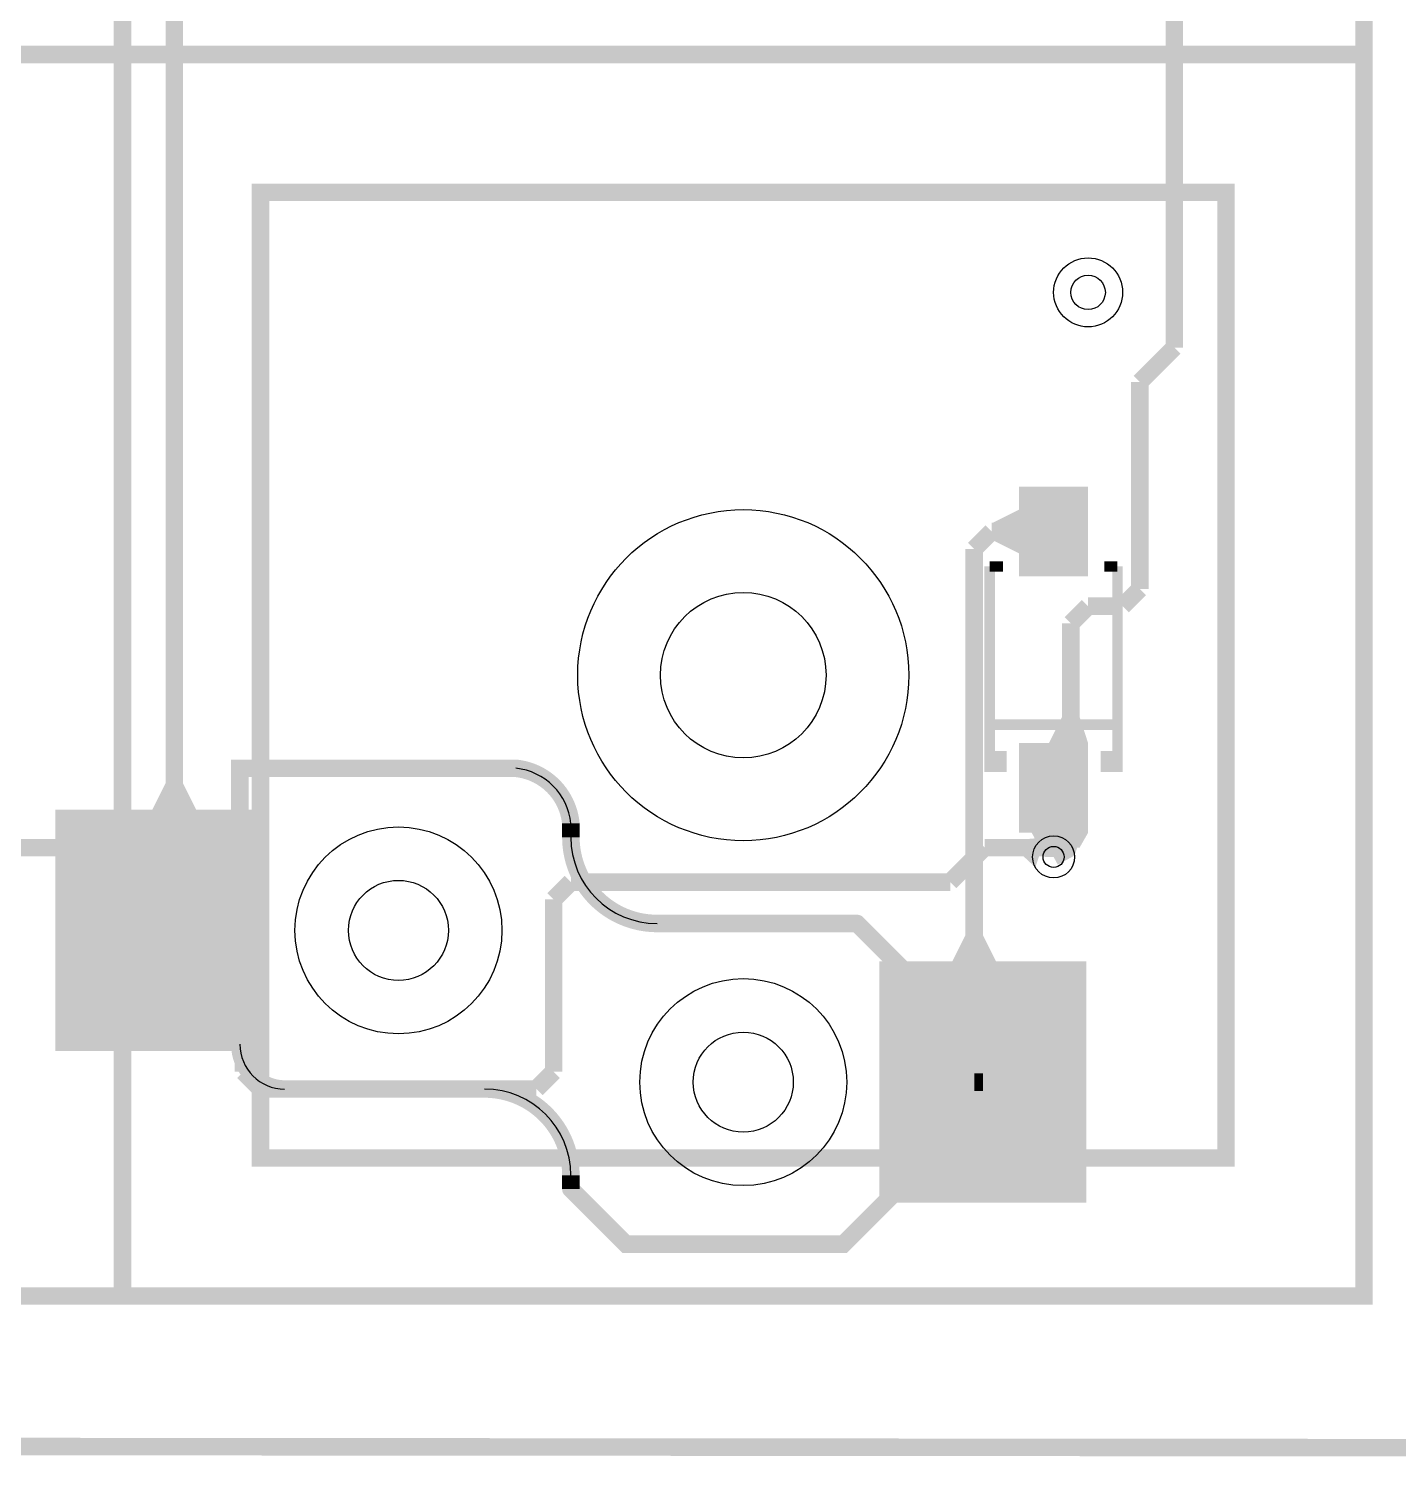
# Model space of a CAD drawing. Header units: millimetres. Extents: x -992 to -826, y 770 to 901.
# Drawn here: x -973.45 to -953.58, y 770.19 to 790.89 of the extents above; entities that cross this region are included whole.
import ezdxf

# ---------------------------------------------------------------- set-up
doc = ezdxf.new("R2010")
doc.units = ezdxf.units.MM
for name, color, linetype, true_color in [('BoardOutLine', 7, 'Continuous', 0xff00ff), ('BottomLayer', 7, 'Continuous', 0x0000ff), ('BottomPasteMaskLayer', 7, 'Continuous', 0x800000), ('BottomSilkLayer', 7, 'Continuous', 0x66cc33), ('BottomSolderMaskLayer', 7, 'Continuous', 0xaa00ff), ('Document', 7, 'Continuous', 0xffffff), ('Hole', 7, 'Continuous', 0x222222), ('Multi-Layer', 7, 'Continuous', 0xc0c0c0), ('TopLayer', 7, 'Continuous', 0xff0000), ('TopSilkLayer', 7, 'Continuous', 0xffcc00)]:
    doc.layers.add(name, color=color, linetype=linetype, true_color=true_color)

msp = doc.modelspace()

# ---------------------------------------------------------------- hatches: boundary and pattern name
at = {"layer": 'BottomLayer'}
for points in [[(-958.0819151638304, 782.9515621031244), (-958.0819151638304, 784.2515621031243), (-959.0819151638304, 784.2515621031243), (-959.0819151638304, 782.9515621031244)], [(-959.0819151638304, 783.9189738379478), (-959.0819151638304, 783.2839725679453), (-959.4629159258319, 783.4744729489461), (-959.4629159258319, 783.7284734569471)], [(-958.0819177038355, 780.5325704851412), (-958.6494284988571, 780.5325704851412), (-958.4589281178563, 780.9135712471426), (-958.2049276098553, 780.9135712471426)], [(-958.0819151638304, 779.2325628651258), (-958.0819151638304, 780.5325628651259), (-959.0819151638304, 780.5325628651259), (-959.0819151638304, 779.2325628651258)], [(-971.0144526289054, 779.5676174752351), (-971.649453898908, 779.5676174752351), (-971.4589535179072, 779.9486182372366), (-971.2049530099061, 779.9486182372366)], [(-973.056946913894, 776.06761493523), (-970.056946913894, 776.06761493523), (-970.056946913894, 779.56761493523), (-973.056946913894, 779.56761493523)], [(-958.8994157988317, 779.232567945136), (-958.2644145288292, 779.232567945136), (-958.4549149098299, 778.8826517653036), (-958.7089154178309, 778.8826517653036)], [(-958.8105156210313, 779.0842570485142), (-958.3533147066295, 779.0842570485142), (-958.4549149098299, 779.2976174752351), (-958.7089154178309, 779.2976174752351)], [(-958.6494284988571, 779.232567945136), (-958.0819177038355, 779.232567945136), (-958.2049276098553, 779.0175590551182), (-958.4589281178563, 779.0175590551182)], [(-958.277998475997, 778.9058547117096), (-958.6429260858523, 779.1812827025656), (-958.4589281178563, 779.3097231394464), (-958.2049276098553, 779.1180162560327)], [(-959.4163347726696, 777.3674701549405), (-960.0513360426722, 777.3674701549405), (-959.8608356616714, 777.748470916942), (-959.6068351536704, 777.748470916942)], [(-961.1069342138685, 773.8674625349252), (-958.1069342138685, 773.8674625349252), (-958.1069342138685, 777.3674625349253), (-961.1069342138685, 777.3674625349253)]]:
    msp.add_hatch(color=256, dxfattribs=at).paths.add_polyline_path(points)
at = {"layer": 'BottomPasteMaskLayer'}
for points in [[(-958.0819151638304, 782.9515621031244), (-958.0819151638304, 784.2515621031243), (-959.0819151638304, 784.2515621031243), (-959.0819151638304, 782.9515621031244)], [(-958.0819151638304, 779.2325628651258), (-958.0819151638304, 780.5325628651259), (-959.0819151638304, 780.5325628651259), (-959.0819151638304, 779.2325628651258)], [(-973.056946913894, 776.06761493523), (-970.056946913894, 776.06761493523), (-970.056946913894, 779.56761493523), (-973.056946913894, 779.56761493523)], [(-961.1069342138685, 773.8674625349252), (-958.1069342138685, 773.8674625349252), (-958.1069342138685, 777.3674625349253), (-961.1069342138685, 777.3674625349253)]]:
    msp.add_hatch(color=256, dxfattribs=at).paths.add_polyline_path(points)
at = {"layer": 'BottomSilkLayer'}
for points in [[(-959.5844323088647, 780.41761493523), (-959.264442468885, 780.41761493523), (-959.264442468885, 780.1128143256288), (-959.5844323088647, 780.1128143256288)], [(-957.5796062992127, 780.41761493523), (-957.8995961391923, 780.41761493523), (-957.8995961391923, 780.1128143256288), (-957.5796062992127, 780.1128143256288)]]:
    msp.add_hatch(color=256, dxfattribs=at).paths.add_polyline_path(points)
at = {"layer": 'BottomSolderMaskLayer'}
for points in [[(-958.0819151638304, 782.9515621031244), (-958.0819151638304, 784.2515621031243), (-959.0819151638304, 784.2515621031243), (-959.0819151638304, 782.9515621031244)], [(-958.0819151638304, 779.2325628651258), (-958.0819151638304, 780.5325628651259), (-959.0819151638304, 780.5325628651259), (-959.0819151638304, 779.2325628651258)], [(-973.056946913894, 776.06761493523), (-970.056946913894, 776.06761493523), (-970.056946913894, 779.56761493523), (-973.056946913894, 779.56761493523)], [(-961.1069342138685, 773.8674625349252), (-958.1069342138685, 773.8674625349252), (-958.1069342138685, 777.3674625349253), (-961.1069342138685, 777.3674625349253)]]:
    msp.add_hatch(color=256, dxfattribs=at).paths.add_polyline_path(points)
at = {"layer": 'Document'}
for points in [[(-958.4859817119635, 783.7526162052326), (-958.6780060960123, 783.7526162052326), (-958.6780060960123, 782.9846202692406), (-958.4859817119635, 782.9846202692406)], [(-958.9660172720346, 783.4646558293118), (-958.9660172720346, 783.2726314452631), (-958.1980213360428, 783.2726314452631), (-958.1980213360428, 783.4646558293118)], [(-970.2549301498605, 776.1675412750827), (-970.2549301498605, 780.0405410210822), (-966.3819304038609, 780.0405410210822), (-966.3653535442952, 780.0416275258607), (-966.3490603193927, 780.0448684497983), (-966.3333295107487, 780.0502083397879), (-966.3184302768607, 780.0575558288311), (-966.3046175477511, 780.0667851993535), (-966.2921276630448, 780.0777385342665), (-966.2811743281318, 780.0902284189729), (-966.2719449576094, 780.1040411480824), (-966.2645974685661, 780.1189403819706), (-966.2592575785766, 780.1346711906145), (-966.256016654639, 780.150964415517), (-966.2549301498605, 780.1675412750826), (-966.256016654639, 780.1841181346483), (-966.2592575785766, 780.2004113595508), (-966.2645974685661, 780.2161421681949), (-966.2719449576094, 780.231041402083), (-966.2811743281318, 780.2448541311925), (-966.2921276630448, 780.2573440158989), (-966.3046175477511, 780.2682973508118), (-966.3184302768607, 780.2775267213342), (-966.3333295107487, 780.2848742103774), (-966.3490603193927, 780.290214100367), (-966.3653535442952, 780.2934550243046), (-966.3819304038609, 780.2945415290832), (-970.3819304038609, 780.2945415290832), (-970.3985072634266, 780.2934550243046), (-970.4148004883291, 780.290214100367), (-970.4305312969731, 780.2848742103774), (-970.4454305308611, 780.2775267213342), (-970.4592432599708, 780.2682973508118), (-970.471733144677, 780.2573440158989), (-970.48268647959, 780.2448541311925), (-970.4919158501125, 780.231041402083), (-970.4992633391557, 780.2161421681949), (-970.5046032291452, 780.2004113595508), (-970.5078441530829, 780.1841181346483), (-970.5089306578615, 780.1675412750826), (-970.5089306578615, 776.1675412750827), (-970.5078441530829, 776.150964415517), (-970.5046032291452, 776.1346711906145), (-970.4992633391557, 776.1189403819706), (-970.4919158501125, 776.1040411480824), (-970.48268647959, 776.0902284189729), (-970.471733144677, 776.0777385342665), (-970.4592432599708, 776.0667851993535), (-970.4454305308611, 776.0575558288311), (-970.4305312969731, 776.0502083397879), (-970.4148004883291, 776.0448684497983), (-970.3985072634266, 776.0416275258607), (-970.3819304038609, 776.0405410210822), (-970.3653535442952, 776.0416275258607), (-970.3490603193927, 776.0448684497983), (-970.3333295107487, 776.0502083397879), (-970.3184302768607, 776.0575558288311), (-970.3046175477511, 776.0667851993535), (-970.2921276630448, 776.0777385342665), (-970.2811743281318, 776.0902284189729), (-970.2719449576094, 776.1040411480824), (-970.2645974685661, 776.1189403819706), (-970.2592575785766, 776.1346711906145), (-970.256016654639, 776.150964415517), (-970.2549301498605, 776.1675412750827)], [(-966.3945542291085, 780.0409728219458), (-966.3544166950276, 780.0359171952282), (-966.3146023277326, 780.0287480139284), (-966.2752223428372, 780.0194853041063), (-966.2363867425713, 780.0081549397873), (-966.1982040085061, 779.9947885706878), (-966.160780798526, 779.9794235338052), (-966.1242216488968, 779.9621027491235), (-966.0886286822571, 779.9428745997222), (-966.0541013223552, 779.9217927966254), (-966.0207360163226, 779.8989162287673), (-965.9886259652633, 779.8743087984956), (-965.9578608639099, 779.8480392430687), (-965.9285266500749, 779.8201809426488), (-965.9007052645953, 779.7908117153247), (-965.8744744224439, 779.760013599739), (-965.8499073956427, 779.7278726259242), (-965.8270728085893, 779.6944785749914), (-965.8060344463636, 779.6599247283391), (-965.7868510765545, 779.6243076070857), (-965.7695762851007, 779.5877267024518), (-965.7542583266063, 779.5502841978458), (-965.7409399895487, 779.5120846834296), (-965.729658476755, 779.4732348639616), (-965.7204453014821, 779.433843260732), (-965.7133261993874, 779.394019908425), (-965.7083210566423, 779.3538760477522), (-965.7059031035861, 779.3380141560051), (-965.7015044693075, 779.3225837275191), (-965.6951953631645, 779.3078310570336), (-965.6870764887545, 779.2939916211674), (-965.67727743652, 779.2812863198297), (-965.6659546152744, 779.2699179502976), (-965.6532887556639, 779.2600679702414), (-965.6394820254113, 779.2518936013661), (-965.6247548023908, 779.2455253198959), (-965.6093421570386, 779.2410647739625), (-965.5934901002461, 779.2385831611348), (-965.5774516566262, 779.2381200919905), (-965.561482825829, 779.2396829578663), (-965.5458384963702, 779.2432468128807), (-965.5307683771966, 779.2487547721101), (-965.5165130119248, 779.2561189195657), (-965.5032999393737, 779.2652217114746), (-965.4913400616748, 779.2759178524707), (-965.4808242779313, 779.2880366147441), (-965.4719204371579, 779.3013845631355), (-965.464770659137, 779.3157486426754), (-965.4594890659563, 779.3308995792885), (-965.4561599604347, 779.3465955393804), (-965.4548364805116, 779.3625859898953), (-965.4555397510796, 779.3786156972316), (-965.46115205627, 779.4249738921822), (-965.4688814283277, 779.4710264384333), (-965.4787116491306, 779.5166767064238), (-965.4906220924589, 779.5618289106707), (-965.5045877672753, 779.6063883107513), (-965.5205793701613, 779.6502614100921), (-965.5385633468032, 779.6933561521469), (-965.558501962398, 779.7355821135545), (-965.5803533808293, 779.7768506938689), (-965.6040717524502, 779.8170753014653), (-965.6296073102874, 779.8561715352298), (-965.6569064744639, 779.8940573616546), (-965.6859119646235, 779.9306532869638), (-965.7165629201185, 779.9658825239109), (-965.7487950277103, 779.9996711528978), (-965.7825406565149, 780.0319482770759), (-965.8177289999087, 780.0626461711051), (-965.8542862240981, 780.0917004232585), (-965.8921356230413, 780.1190500705738), (-965.9311977793961, 780.1446377267685), (-965.9713907311575, 780.1684097026507), (-966.0126301436334, 780.1903161187719), (-966.0548294864, 780.2103110100867), (-966.097900214864, 780.2283524223985), (-966.1417519560506, 780.2444025003899), (-966.1862926982284, 780.2584275670523), (-966.2314289839724, 780.2703981943484), (-966.277066106261, 780.2802892649602), (-966.3231083071944, 780.2880800249899), (-966.369458978918, 780.2937541275085), (-966.3860636163793, 780.2943106319202), (-966.402598837265, 780.2926950352381), (-966.418781719356, 780.2889349807698), (-966.434335369048, 780.2830948040909), (-966.4489936590771, 780.2752744322454), (-966.4625057820323, 780.2656076739665), (-966.4746405417391, 780.2542599301714), (-966.4851903090905, 780.2414253639066), (-966.4939745746391, 780.2273235781631), (-966.5008430371627, 780.2121958584097), (-966.5056781753611, 780.1963010441301), (-966.5083972586776, 780.1799111000089), (-966.5089537628421, 780.1633064625394), (-966.5073381659136, 780.1467712416778), (-966.5035781112041, 780.1305883596427), (-966.4977379342935, 780.1150347100379), (-966.4899175622295, 780.1003764201253), (-966.4802508037493, 780.0868642973142), (-966.4689030597734, 780.0747295377764), (-966.4560684933513, 780.0641797706162), (-966.441966707477, 780.0553955052778), (-966.4268389876212, 780.0485270429797), (-966.4109441732696, 780.043691905018), (-966.3945542291078, 780.0409728219457)], [(-958.4550190500382, 779.6856108712219), (-958.647043434087, 779.6856108712219), (-958.647043434087, 780.4536068072138), (-958.4550190500382, 780.4536068072138)], [(-965.7090322580647, 779.3673888747779), (-965.7090322580647, 779.1672872745746), (-965.7079457532861, 779.150710415009), (-965.7047048293484, 779.1344171901065), (-965.6993649393589, 779.1186863814626), (-965.6920174503157, 779.1037871475744), (-965.6827880797932, 779.0899744184649), (-965.6718347448802, 779.0774845337585), (-965.659344860174, 779.0665311988455), (-965.6455321310643, 779.0573018283231), (-965.6306328971763, 779.0499543392799), (-965.6149020885323, 779.0446144492903), (-965.5986088636298, 779.0413735253527), (-965.5820320040641, 779.0402870205742), (-965.5654551444984, 779.0413735253527), (-965.5491619195959, 779.0446144492903), (-965.5334311109519, 779.0499543392799), (-965.5185318770639, 779.0573018283231), (-965.5047191479543, 779.0665311988455), (-965.492229263248, 779.0774845337585), (-965.481275928335, 779.0899744184649), (-965.4720465578126, 779.1037871475744), (-965.4646990687693, 779.1186863814626), (-965.4593591787798, 779.1344171901065), (-965.4561182548422, 779.150710415009), (-965.4550317500637, 779.1672872745746), (-965.4550317500637, 779.3673888747779), (-965.4561182548422, 779.3839657343435), (-965.4593591787798, 779.4002589592461), (-965.4646990687693, 779.4159897678901), (-965.4720465578126, 779.4308890017782), (-965.481275928335, 779.4447017308877), (-965.492229263248, 779.4571916155941), (-965.5047191479543, 779.468144950507), (-965.5185318770639, 779.4773743210294), (-965.5334311109519, 779.4847218100726), (-965.5491619195959, 779.4900617000623), (-965.5654551444984, 779.4933026239999), (-965.5820320040641, 779.4943891287784), (-965.5986088636298, 779.4933026239999), (-965.6149020885323, 779.4900617000623), (-965.6306328971763, 779.4847218100726), (-965.6455321310643, 779.4773743210294), (-965.659344860174, 779.468144950507), (-965.6718347448802, 779.4571916155941), (-965.6827880797932, 779.4447017308877), (-965.6920174503157, 779.4308890017782), (-965.6993649393589, 779.4159897678901), (-965.7047048293484, 779.4002589592461), (-965.7079457532861, 779.3839657343435), (-965.7090322580647, 779.3673888747779)], [(-965.4545237490476, 779.1676174752357), (-965.4534516520677, 779.1186349505963), (-965.4502440491993, 779.0697458066497), (-965.4449070459455, 779.0210431013013), (-965.43745080101, 778.9726195375803), (-965.4278895069616, 778.9245672871843), (-965.416241363219, 778.8769778150362), (-965.402528541409, 778.8299417051844), (-965.3867771431641, 778.7835484883815), (-965.3690171504396, 778.7378864716673), (-965.3492823684444, 778.6930425702805), (-965.3276103612943, 778.6491021422207), (-965.3040423805113, 778.6061488257736), (-965.2786232865028, 778.5642643803103), (-965.2514014631728, 778.5235285306619), (-965.2224287258252, 778.4840188153684), (-965.1917602225365, 778.4458104390875), (-965.1594543291841, 778.4089761294471), (-965.1255725383309, 778.3735859986114), (-965.0901793421775, 778.3397074098268), (-965.053342109805, 778.3074048491987), (-965.015130958941, 778.2767398029468), (-964.9756186224945, 778.247770640368), (-964.9348803101124, 778.2205525027343), (-964.8929935650223, 778.1951371983344), (-964.8500381164328, 778.1715731038585), (-964.8060957277733, 778.149905072317), (-964.7612500410613, 778.1301743476644), (-964.7155864176947, 778.1124184862936), (-964.6691917759704, 778.0966712855497), (-964.6221544256406, 778.0829627193982), (-964.5745638998188, 778.0713188813712), (-964.5265107845594, 778.0617619348999), (-964.4780865464311, 778.0543100711275), (-964.4293833584155, 778.0489774742834), (-964.3804939244604, 778.0457742946843), (-964.3315113030227, 778.0447066294134), (-964.3149344434571, 778.0436201246348), (-964.2986412185545, 778.0403792006973), (-964.2829104099105, 778.0350393107077), (-964.2680111760225, 778.0276918216645), (-964.2541984469129, 778.0184624511421), (-964.2417085622066, 778.007509116229), (-964.2307552272936, 777.9950192315227), (-964.2215258567712, 777.9812065024132), (-964.2141783677279, 777.966307268525), (-964.2088384777384, 777.9505764598811), (-964.2055975538008, 777.9342832349786), (-964.2045110490222, 777.9177063754129), (-964.2055975538008, 777.9011295158473), (-964.2088384777384, 777.8848362909447), (-964.2141783677279, 777.8691054823007), (-964.2215258567712, 777.8542062484127), (-964.2307552272936, 777.8403935193031), (-964.2417085622066, 777.8279036345967), (-964.2541984469129, 777.8169502996838), (-964.2680111760225, 777.8077209291614), (-964.2829104099105, 777.800373440118), (-964.2986412185545, 777.7950335501286), (-964.3149344434571, 777.791792626191), (-964.3315113030227, 777.7907061214124), (-964.3855703313034, 777.7917666817955), (-964.4395460475619, 777.7949487222355), (-964.4933552290646, 777.8002473364872), (-964.5469149098504, 777.8076543548553), (-964.6001425086521, 777.8171583567907), (-964.6529559562248, 777.8287446884993), (-964.7052738218849, 777.8423954855366), (-964.7570154390642, 777.8580897003515), (-964.8081010296861, 777.8758031347388), (-964.858451827172, 777.8955084771492), (-964.9079901978879, 777.9171753448), (-964.9566397608439, 777.9407703305206), (-965.0043255054634, 777.9662570542621), (-965.0509739072373, 777.9935962191893), (-965.0965130410896, 778.0227456722711), (-965.140872692274, 778.0536604692746), (-965.1839844646362, 778.0862929440624), (-965.2257818860699, 778.1205927820865), (-965.2662005110074, 778.1565070979666), (-965.3051780197857, 778.1939805170316), (-965.3426543147339, 778.232955260699), (-965.3785716128352, 778.2733712355613), (-965.4128745348206, 778.3151661260414), (-965.4455101905545, 778.3582754904742), (-965.4764282605846, 778.402632860466), (-965.505581073727, 778.4481698433797), (-965.5329236805676, 778.4948162277855), (-965.5584139227686, 778.5425000917177), (-965.5820124980703, 778.5911479135674), (-965.6036830208885, 778.640684685442), (-965.6233920784173, 778.6910340288172), (-965.6411092821456, 778.7421183123007), (-965.6568073147124, 778.7938587713295), (-965.6704619720263, 778.8461756296127), (-965.6820522005838, 778.8989882221354), (-965.6915601299323, 778.9522151195321), (-965.6989711002221, 779.0057742536396), (-965.704273684811, 779.0595830440335), (-965.7074597078819, 779.1135585253558), (-965.7085242570486, 779.1676174752351), (-965.70743775227, 779.1841943348007), (-965.7041968283324, 779.2004875597033), (-965.6988569383429, 779.2162183683472), (-965.6915094492996, 779.2311176022354), (-965.6822800787772, 779.2449303313449), (-965.6713267438643, 779.2574202160513), (-965.658836859158, 779.2683735509643), (-965.6450241300483, 779.2776029214866), (-965.6301248961603, 779.2849504105299), (-965.6143940875163, 779.2902903005195), (-965.5981008626138, 779.2935312244571), (-965.5815240030481, 779.2946177292356), (-965.5649471434824, 779.2935312244571), (-965.5486539185799, 779.2902903005195), (-965.532923109936, 779.2849504105299), (-965.5180238760479, 779.2776029214866), (-965.5042111469382, 779.2683735509643), (-965.491721262232, 779.2574202160513), (-965.480767927319, 779.2449303313449), (-965.4715385567966, 779.2311176022354), (-965.4641910677533, 779.2162183683472), (-965.4588511777638, 779.2004875597033), (-965.4556102538262, 779.1841943348007), (-965.4545237490476, 779.1676174752351)], [(-965.67174498349, 773.9777520955043), (-964.8717449834901, 773.1777520955043), (-964.8592527378102, 773.1667997034035), (-964.8454377069854, 773.1575717015521), (-964.8305363028536, 773.1502260055496), (-964.8148035279827, 773.1448883197478), (-964.7985086119, 773.1416499861149), (-964.7819304038609, 773.140566421133), (-961.6319177038355, 773.140566421133), (-961.6153394957964, 773.1416499861149), (-961.5990445797138, 773.1448883197478), (-961.5833118048428, 773.1502260055496), (-961.5684104007111, 773.1575717015521), (-961.5545953698863, 773.1667997034035), (-961.5421031242064, 773.1777520955043), (-960.6921158242318, 774.0277393954789), (-960.6811634321309, 774.0402316411589), (-960.6719354302795, 774.0540466719837), (-960.664589734277, 774.0689480761155), (-960.6592520484752, 774.0846808509864), (-960.6560137148424, 774.100975767069), (-960.6549301498604, 774.1175539751081), (-960.6549301498604, 777.2675666751335), (-960.6560137148424, 777.2841448831725), (-960.6592520484752, 777.3004397992553), (-960.664589734277, 777.3161725741262), (-960.6719354302795, 777.3310739782579), (-960.6811634321309, 777.3448890090826), (-960.6921158242317, 777.3573812547627), (-961.3421031242063, 778.0073685547372), (-961.3545953698863, 778.0183209468381), (-961.368410400711, 778.0275489486895), (-961.3833118048428, 778.034894644692), (-961.3990445797137, 778.0402323304938), (-961.4153394957964, 778.0434706641267), (-961.4319177038356, 778.0445542291086), (-964.2819304038609, 778.0445542291086), (-964.2985072634266, 778.0434677243301), (-964.3148004883291, 778.0402268003925), (-964.330531296973, 778.034886910403), (-964.3454305308612, 778.0275394213596), (-964.3592432599708, 778.0183100508373), (-964.3717331446771, 778.0073567159243), (-964.38268647959, 777.9948668312179), (-964.3919158501125, 777.9810541021084), (-964.3992633391557, 777.9661548682202), (-964.4046032291453, 777.9504240595763), (-964.4078441530829, 777.9341308346737), (-964.4089306578614, 777.9175539751081), (-964.4078441530829, 777.9009771155424), (-964.4046032291453, 777.88468389064), (-964.3992633391557, 777.868953081996), (-964.3919158501125, 777.8540538481078), (-964.38268647959, 777.8402411189983), (-964.3717331446771, 777.827751234292), (-964.3592432599708, 777.816797899379), (-964.3454305308612, 777.8075685288566), (-964.330531296973, 777.8002210398133), (-964.3148004883291, 777.7948811498237), (-964.2985072634266, 777.7916402258861), (-964.2819304038609, 777.7905537211076), (-961.4845212090426, 777.7905537211076), (-960.9089306578614, 777.2149631699265), (-960.9089306578614, 774.1701574803151), (-961.6845212090425, 773.394566929134), (-964.7293268986539, 773.394566929134), (-965.4921158242317, 774.1573812547626), (-965.5046073555341, 774.168336033386), (-965.5184219055832, 774.1775666203608), (-965.5333231036024, 774.184915077788), (-965.5490559859668, 774.1902556715256), (-965.5653513587023, 774.1934970225361), (-965.5819304034687, 774.1945836704059), (-965.5985094482191, 774.1934970222892), (-965.6148048209063, 774.190255671036), (-965.6305377031912, 774.184915077064), (-965.6454389011009, 774.1775666194151), (-965.6592534510127, 774.1683360322344), (-965.6717449821517, 774.157381253425), (-965.6826997609612, 774.1448897222859), (-965.691930348142, 774.1310751723743), (-965.6992788057911, 774.1161739744647), (-965.7046193997631, 774.1004410921798), (-965.7078607510165, 774.0841457194927), (-965.7089473991333, 774.0675666747424), (-965.7078607512636, 774.0509876299758), (-965.7046194002533, 774.0346922572403), (-965.6992788065157, 774.0189593748759), (-965.6919303490888, 774.0040581768567), (-965.682699762114, 773.9902436268073), (-965.6717449834907, 773.977752095505)], [(-969.7316383032767, 775.644757429515), (-969.7644780458156, 775.6457862988823), (-969.7971883773806, 775.64887522606), (-969.8296401972556, 775.65401201971), (-969.8617054250151, 775.6611764060011), (-969.8932575060306, 775.6703401086256), (-969.9241719109543, 775.6814669603999), (-969.9543266272107, 775.6945130460084), (-969.9836026405529, 775.7094268753283), (-970.0118844047882, 775.7261495866496), (-970.0390602978132, 775.7446151789904), (-970.0650230621625, 775.7647507725883), (-970.0896702283318, 775.7864768965413), (-970.1129045192024, 775.8097078024629), (-970.1346342339741, 775.8343518029121), (-970.1547736100878, 775.860311633265), (-970.1732431617129, 775.8874848355968), (-970.1899699934605, 775.915764163062), (-970.2048880880861, 775.9450380031747), (-970.2179385670458, 775.9751908183189), (-970.229069922877, 776.0061036017516), (-970.2382382224876, 776.0376543472967), (-970.2454072805504, 776.0697185308773), (-970.2505488023195, 776.1021696019859), (-970.2536424953026, 776.1348794831524), (-970.2546761493525, 776.1677190754383), (-970.255762654131, 776.184295935004), (-970.2590035780686, 776.2005891599065), (-970.2643434680581, 776.2163199685505), (-970.2716909571014, 776.2312192024385), (-970.2809203276238, 776.245031931548), (-970.2918736625368, 776.2575218162544), (-970.304363547243, 776.2684751511674), (-970.3181762763527, 776.2777045216898), (-970.3330755102407, 776.2850520107331), (-970.3488063188847, 776.2903919007226), (-970.3650995437872, 776.2936328246602), (-970.3816764033529, 776.2947193294387), (-970.3982532629186, 776.2936328246602), (-970.4145464878211, 776.2903919007226), (-970.4302772964651, 776.2850520107331), (-970.4451765303531, 776.2777045216898), (-970.4589892594628, 776.2684751511674), (-970.471479144169, 776.2575218162544), (-970.482432479082, 776.245031931548), (-970.4916618496044, 776.2312192024385), (-970.4990093386477, 776.2163199685505), (-970.5043492286372, 776.2005891599065), (-970.5075901525748, 776.184295935004), (-970.5086766573535, 776.167719075439), (-970.507610360894, 776.127052186881), (-970.5044170526671, 776.0864968469648), (-970.4991054864017, 776.0461642289374), (-970.4916902225494, 776.0061648955037), (-970.4821915883706, 775.9666084957449), (-970.470635622212, 775.9276034645403), (-970.4570540021281, 775.8892567253173), (-970.4414839590436, 775.8516733969457), (-970.4239681746926, 775.814956505578), (-970.4045546646167, 775.7792067022265), (-970.3832966465415, 775.7445219868514), (-970.3602523944915, 775.7109974397165), (-970.3354850790462, 775.6787249607481), (-970.3090625941713, 775.6477930176119), (-970.2810573711039, 775.6182864031996), (-970.2515461797975, 775.5902860031879), (-970.2206099184754, 775.5638685743094), (-970.1883333918666, 775.5391065339409), (-970.1548050787327, 775.5160677615878), (-970.1201168893235, 775.4948154128083), (-970.0843639134259, 775.4754077460858), (-970.0476441596973, 775.4578979631277), (-970.0100582869961, 775.4423340630241), (-969.9717093284498, 775.4287587106696), (-969.9327024090118, 775.4172091198071), (-969.8931444572856, 775.407716951015), (-969.8531439124052, 775.4003082249164), (-969.8128104267723, 775.3950032508501), (-969.7722545654707, 775.3918165711966), (-969.7315875031751, 775.3907569215139), (-969.7150108607837, 775.391846741432), (-969.6987182839126, 775.395090923815), (-969.6829885430734, 775.4004339598022), (-969.6680907784964, 775.4077844285653), (-969.6542798950674, 775.4170165615442), (-969.6417922008341, 775.4279723943816), (-969.6308413637098, 775.440464469738), (-969.6216147555565, 775.4542790447374), (-969.6142702462, 775.4691797481685), (-969.6089335022332, 775.4849116248608), (-969.6056958368264, 775.5012054980389), (-969.6046126473328, 775.5177825750113), (-969.6057024674255, 775.5343592173914), (-969.6089466499802, 775.5506517942281), (-969.6142896861331, 775.566381535011), (-969.6216401550532, 775.5812792995107), (-969.6308722881776, 775.5950901828425), (-969.6418281211467, 775.6075778769604), (-969.6543201966184, 775.618528713953), (-969.668134771715, 775.6277553219606), (-969.6830354752235, 775.6350998311602), (-969.6987673519722, 775.6404365749612), (-969.7150612251843, 775.6436742401963), (-969.7316383021681, 775.6447574295153)], [(-966.8319177038355, 775.6445542291086), (-969.7319431038864, 775.6445542291086), (-969.7485199634519, 775.6434677243301), (-969.7648131883545, 775.6402268003925), (-969.7805439969985, 775.6348869104029), (-969.7954432308866, 775.6275394213596), (-969.8092559599961, 775.6183100508373), (-969.8217458447025, 775.6073567159242), (-969.8326991796155, 775.5948668312179), (-969.8419285501378, 775.5810541021084), (-969.8492760391812, 775.5661548682203), (-969.8546159291707, 775.5504240595762), (-969.8578568531083, 775.5341308346738), (-969.8589433578868, 775.5175539751081), (-969.8578568531083, 775.5009771155425), (-969.8546159291707, 775.4846838906399), (-969.8492760391812, 775.468953081996), (-969.8419285501378, 775.4540538481078), (-969.8326991796155, 775.4402411189983), (-969.8217458447025, 775.4277512342919), (-969.8092559599961, 775.4167978993789), (-969.7954432308866, 775.4075685288566), (-969.7805439969985, 775.4002210398132), (-969.7648131883545, 775.3948811498237), (-969.7485199634519, 775.3916402258861), (-969.7319431038864, 775.3905537211076), (-966.8319177038355, 775.3905537211076), (-966.8153408442698, 775.3916402258861), (-966.7990476193673, 775.3948811498237), (-966.7833168107234, 775.4002210398132), (-966.7684175768353, 775.4075685288566), (-966.7546048477257, 775.4167978993789), (-966.7421149630194, 775.4277512342919), (-966.7311616281064, 775.4402411189983), (-966.7219322575841, 775.4540538481078), (-966.7145847685407, 775.468953081996), (-966.7092448785511, 775.4846838906399), (-966.7060039546135, 775.5009771155425), (-966.704917449835, 775.5175539751081), (-966.7060039546135, 775.5341308346738), (-966.7092448785511, 775.5504240595762), (-966.7145847685407, 775.5661548682203), (-966.7219322575841, 775.5810541021084), (-966.7311616281064, 775.5948668312179), (-966.7421149630194, 775.6073567159242), (-966.7546048477257, 775.6183100508373), (-966.7684175768353, 775.6275394213596), (-966.7833168107234, 775.6348869104029), (-966.7990476193673, 775.6402268003925), (-966.8153408442698, 775.6434677243301), (-966.8319177038355, 775.6445542291086)], [(-965.7086512573026, 774.2677444754895), (-965.709719045711, 774.3167299164052), (-965.7129225941814, 774.3656221537337), (-965.7182558042257, 774.4143281129627), (-965.7257085231912, 774.4627550741911), (-965.7352665635866, 774.510810848637), (-965.7469117300909, 774.5584039541343), (-965.7606218541913, 774.6054437892844), (-965.7763708363844, 774.6518408059308), (-965.7941286958609, 774.6975066796288), (-965.8138616275794, 774.7423544777864), (-965.8355320666194, 774.7862988251544), (-965.8590987596932, 774.8292560663526), (-965.8845168436775, 774.8711444251217), (-965.9117379310181, 774.9118841599978), (-965.9407102018444, 774.9513977161142), (-965.9713785026157, 774.9896098728394), (-966.0036844511168, 775.0264478869722), (-966.0375665475968, 775.0618416312204), (-966.0729602918451, 775.0957237277004), (-966.1097983059778, 775.1280296762013), (-966.148010462703, 775.1586979769728), (-966.1875240188194, 775.1876702477989), (-966.2282637536957, 775.2148913351396), (-966.2701521124648, 775.2403094191238), (-966.313109353663, 775.2638761121975), (-966.357053701031, 775.2855465512376), (-966.4019014991886, 775.3052794829559), (-966.4475673728867, 775.3230373424325), (-966.493964389533, 775.3387863246255), (-966.5410042246831, 775.3524964487259), (-966.5885973301804, 775.3641416152302), (-966.6366531046262, 775.3736996556255), (-966.6850800658547, 775.381152374591), (-966.7337860250836, 775.3864855846354), (-966.7826782624122, 775.3896891331057), (-966.8316637033275, 775.3907569215139), (-966.8482405628931, 775.3918434262926), (-966.8645337877957, 775.3950843502301), (-966.8802645964397, 775.4004242402196), (-966.8951638303278, 775.407771729263), (-966.9089765594373, 775.4170010997854), (-966.9214664441437, 775.4279544346983), (-966.9324197790567, 775.4404443194047), (-966.941649149579, 775.4542570485143), (-966.9489966386224, 775.4691562824023), (-966.9543365286119, 775.4848870910463), (-966.9575774525495, 775.5011803159489), (-966.958663957328, 775.5177571755145), (-966.9575774525495, 775.5343340350802), (-966.9543365286119, 775.5506272599827), (-966.9489966386224, 775.5663580686266), (-966.941649149579, 775.5812573025147), (-966.9324197790567, 775.5950700316243), (-966.9214664441437, 775.6075599163306), (-966.9089765594373, 775.6185132512436), (-966.8951638303278, 775.627742621766), (-966.8802645964397, 775.6350901108093), (-966.8645337877957, 775.6404300007989), (-966.8482405628931, 775.6436709247364), (-966.8316637033275, 775.644757429515), (-966.7776021370464, 775.6436967693869), (-966.72362389453, 775.6405144300726), (-966.6698122102249, 775.6352153187391), (-966.6162500617451, 775.6278076066159), (-966.5630200419203, 775.6183027163945), (-966.5102042314377, 775.606715304615), (-966.4578840722739, 775.5930632390658), (-966.4061402421114, 775.5773675712312), (-966.3550525299328, 775.5596525038297), (-966.3046997129874, 775.5399453534945), (-966.2551594353157, 775.5182765086502), (-966.206508088023, 775.494679382654), (-966.1588206914838, 775.4691903622729), (-966.1121707796607, 775.4418487515748), (-966.0666302867148, 775.4126967113217), (-966.0222694360835, 775.3817791939578), (-965.9791566321959, 775.3491438742932), (-965.9373583549927, 775.3148410759886), (-965.896939057415, 775.278923693957), (-965.8579610660172, 775.2414471127995), (-965.8204844848595, 775.2024691214016), (-965.784567102828, 775.162049823824), (-965.7502643045234, 775.1202515466207), (-965.7176289848587, 775.077138742733), (-965.6867114674949, 775.0327778921018), (-965.6575594272418, 774.9872373991559), (-965.6302178165437, 774.9405874873328), (-965.6047287961626, 774.8929000907935), (-965.5811316701664, 774.8442487435009), (-965.559462825322, 774.7947084658292), (-965.5397556749868, 774.7443556488838), (-965.5220406075855, 774.6932679367053), (-965.5063449397508, 774.6415241065426), (-965.4926928742016, 774.5892039473789), (-965.4811054624221, 774.5363881368963), (-965.4716005722007, 774.4831581170715), (-965.4641928600774, 774.4295959685917), (-965.458893748744, 774.3757842842866), (-965.4557114094297, 774.3218060417702), (-965.4546507493015, 774.267744475489), (-965.4557372540802, 774.2511676159235), (-965.4589781780178, 774.2348743910209), (-965.4643180680073, 774.2191435823769), (-965.4716655570506, 774.2042443484888), (-965.480894927573, 774.1904316193793), (-965.491848262486, 774.1779417346729), (-965.5043381471922, 774.1669883997599), (-965.5181508763019, 774.1577590292376), (-965.53305011019, 774.1504115401942), (-965.5487809188339, 774.1450716502047), (-965.5650741437364, 774.1418307262671), (-965.5816510033021, 774.1407442214886), (-965.5982278628678, 774.1418307262671), (-965.6145210877703, 774.1450716502047), (-965.6302518964143, 774.1504115401942), (-965.6451511303023, 774.1577590292376), (-965.658963859412, 774.1669883997599), (-965.6714537441183, 774.1779417346729), (-965.6824070790312, 774.1904316193793), (-965.6916364495536, 774.2042443484888), (-965.6989839385969, 774.2191435823769), (-965.7043238285864, 774.2348743910209), (-965.707564752524, 774.2511676159235), (-965.7086512573026, 774.267744475489)]]:
    msp.add_hatch(color=256, dxfattribs=at).paths.add_polyline_path(points)
at = {"layer": 'TopLayer'}
msp.add_hatch(color=256, dxfattribs=at).paths.add_polyline_path([(-958.6982499365, 779.164376428753), (-958.8468884937771, 778.7320116840235), (-959.017998475997, 778.8905588011178), (-958.9306807213616, 779.1445593091188)])

# ---------------------------------------------------------------- linework, layer by layer
at = {"layer": 'BoardOutLine', "const_width": 0.25400050800101603}
msp.add_lwpolyline([(-953.3244856489714, 770.3174498348998), (-990.9191770383542, 770.3480822961648), (-991.1071120142242, 770.4284226568454), (-992.210058420117, 771.580568961138), (-992.2820675641352, 771.7601219202439), (-992.2514605029211, 809.3548133096267), (-992.1711201422404, 809.5427482854967), (-991.0190500381002, 810.6456184912371), (-990.8397002794006, 810.7176276352554), (-975.4835915671832, 810.7176276352554), (-974.9322580645162, 810.9459740919483), (-974.5101092202185, 811.368122936246), (-974.2817627635256, 811.9191516383034), (-974.2514605029211, 899.3323596647194)], dxfattribs=at)
at = {"layer": 'BottomLayer', "const_width": 0.25400050800101603}
for points in [[(-971.3319786639574, 796.0175260350522), (-971.3319786639574, 778.0175260350522)], [(-956.831902463805, 786.2675641351284), (-956.831902463805, 791.7675895351792)], [(-957.331902463805, 785.7675641351284), (-956.831902463805, 786.2675641351284)], [(-957.331902463805, 782.7675641351284), (-957.331902463805, 785.7675641351284)], [(-959.7338328676658, 783.3474726949455), (-959.4798323596648, 783.6014732029465)], [(-959.479806959614, 783.6014732029465), (-958.5819151638304, 783.6014732029465)], [(-959.7338074676151, 775.6174752349506), (-959.7338074676151, 783.3474726949455)], [(-957.5819151638304, 782.5175768351538), (-957.331902463805, 782.7675641351284)], [(-958.3319278638559, 782.2675641351284), (-958.0819151638304, 782.5175768351538)], [(-958.0819151638304, 782.5175768351538), (-957.5819151638304, 782.5175768351538)], [(-958.3319278638559, 779.0175514351031), (-958.3319278638559, 782.2675641351284)], [(-958.5819151638304, 779.8826517653036), (-958.5819151638304, 778.8826517653036)], [(-958.5819151638304, 778.8826517653036), (-958.3319278638559, 779.0175514351031)], [(-971.3319532639066, 778.0175514351031), (-971.5570485140971, 777.8176022352046)], [(-959.6068326136653, 775.6174498348998), (-959.7338328676658, 775.6174498348998)]]:
    msp.add_lwpolyline(points, dxfattribs=at)
at = {"layer": 'BottomSilkLayer'}
for points, const_width in [([(-959.5082550165101, 780.3413766827534), (-959.5082550165101, 783.0938277876558)], 0.15240030480060962), ([(-959.5082550165101, 783.0938277876558), (-959.3152146304294, 783.0938277876558)], 0.15240030480060962), ([(-957.6557785115572, 783.0938277876558), (-957.8488188976379, 783.0938277876558)], 0.15240030480060962), ([(-957.6557785115572, 780.3413766827534), (-957.6557785115572, 783.0938277876558)], 0.15240030480060962), ([(-957.7057912115826, 780.8008128016257), (-959.4582423164848, 780.8008128016257)], 0.15240030480060962), ([(-970.3825501651004, 779.1173228346458), (-970.3825501651004, 780.16634493269), (-970.3825501651004, 780.16634493269), (-966.3820421640844, 780.16634493269)], 0.25400050800101603), ([(-965.5815341630685, 779.3677673355348), (-965.5815341630685, 779.16761493523)], 0.25400050800101603), ([(-964.332029464059, 777.9173482346966), (-961.432029464059, 777.9173482346966)], 0.25400050800101603), ([(-960.7820167640336, 777.2673101346204), (-961.432029464059, 777.9173228346458), (-961.432029464059, 777.9173482346966)], 0.25400050800101603), ([(-960.7820167640336, 777.2673101346204), (-960.7820167640336, 776.9173736347474)], 0.25400050800101603), ([(-970.3819405638812, 776.1675387350776), (-970.3819405638812, 776.517551435103)], 0.25400050800101603), ([(-966.8316738633479, 775.5177546355094), (-969.7316230632463, 775.5177546355094)], 0.25400050800101603), ([(-960.7819405638812, 774.317551435103), (-960.7819405638812, 774.117551435103), (-961.6319278638558, 773.2675641351284), (-964.7819405638812, 773.2675641351284), (-965.5819405638813, 774.0675641351284)], 0.25400050800101603), ([(-965.5819405638813, 774.0675641351284), (-965.5819405638813, 774.2675641351284)], 0.25400050800101603)]:
    msp.add_lwpolyline(points, dxfattribs=dict(at, const_width=const_width))
for centre, radius, start, end in [((-966.469607238498, 779.2796762925516), 0.8924307848615699, 5.591265235738376, 84.33238645424326), ((-964.3320447051218, 779.1673380744182), 1.2499872999746, 180.0023285168551, 270), ((-969.7319431038864, 776.1675412750827), 0.6499872999746, 180.00000000000068, 270), ((-966.8319177038355, 774.2675666751335), 1.2499872999746, 0, 90)]:
    msp.add_arc(centre, radius, start, end, dxfattribs=at)
at = {"layer": 'Document', "const_width": 0.25400050800101603}
for points in [[(-972.0819405638813, 790.5175768351538), (-972.0819405638813, 808.5176276352554), (-990.0819913639829, 808.5176276352554), (-990.0819913639829, 790.5175768351538), (-972.0819405638813, 790.5175768351538)], [(-954.0819151638304, 790.5175768351538), (-954.0819151638304, 808.5176276352554), (-972.0819405638813, 808.5176276352554), (-972.0819405638813, 790.5175768351538), (-954.0819151638304, 790.5175768351538)], [(-972.0819405638813, 772.5175514351031), (-972.0819405638813, 790.5175768351538), (-990.0819913639829, 790.5175768351538), (-990.0819913639829, 772.5175514351031), (-972.0819405638813, 772.5175514351031)], [(-954.0819151638304, 772.5175514351031), (-954.0819151638304, 790.5175768351538), (-972.0819405638813, 790.5175768351538), (-972.0819405638813, 772.5175514351031), (-954.0819151638304, 772.5175514351031)]]:
    msp.add_lwpolyline(points, close=True, dxfattribs=at)
at = {"layer": 'Document'}
for centre, radius in [((-958.0817881635764, 787.0675641351284), 0.24993649987299976), ((-963.0817881635764, 781.5176530353062), 1.1998983997967998), ((-968.0817881635764, 777.8176276352555), 0.7249174498348998), ((-963.0817881635764, 775.6174752349506), 0.7249174498348998)]:
    msp.add_circle(centre, radius, dxfattribs=at)
at = {"layer": 'Hole'}
msp.add_circle((-958.5819151638304, 778.8826517653036), 0.15240030480060962, dxfattribs=at)
at = {"layer": 'Multi-Layer'}
for centre, radius in [((-958.0817881635764, 787.0675641351284), 0.5), ((-963.0817881635764, 781.5176530353062), 2.4000000000000004), ((-968.0817881635764, 777.8176276352555), 1.5000000000000002), ((-958.5819151638304, 778.8826517653036), 0.30480060960121924), ((-963.0817881635764, 775.6174752349506), 1.5000000000000002)]:
    msp.add_circle(centre, radius, dxfattribs=at)
at = {"layer": 'TopLayer', "const_width": 0.25400050800101603}
for points in [[(-976.3319532639066, 779.0175514351031), (-970.5819405638813, 779.0175514351031)], [(-970.5819405638813, 779.0175514351031), (-970.3319532639066, 778.7675641351284)], [(-960.0819151638304, 778.517551435103), (-959.5819151638304, 779.0175514351031)], [(-959.5819151638304, 779.0175514351031), (-958.3319278638559, 779.0175514351031)], [(-958.3319278638559, 779.0175514351031), (-958.5819151638304, 778.8826517653036)], [(-970.3319532639066, 778.7675641351284), (-970.3319532639066, 775.7675387350777)], [(-965.8319278638559, 778.2675641351284), (-965.5819405638813, 778.517551435103)], [(-965.5819405638813, 778.517551435103), (-960.0819151638304, 778.517551435103)], [(-965.8319278638559, 775.7675387350777), (-965.8319278638559, 778.2675641351284)], [(-970.3319532639066, 775.7675387350777), (-970.0819405638813, 775.517551435103)], [(-966.0819405638813, 775.517551435103), (-965.8319278638559, 775.7675387350777)], [(-970.0819405638813, 775.517551435103), (-966.0819405638813, 775.517551435103)]]:
    msp.add_lwpolyline(points, dxfattribs=at)
at = {"layer": 'TopSilkLayer', "const_width": 0.25400050800101603}
msp.add_lwpolyline([(-970.0818135636272, 774.5176276352554), (-956.0818135636273, 774.5176276352554), (-956.0818135636273, 788.5176276352554), (-970.0818135636272, 788.5176276352554), (-970.0818135636272, 774.5176276352554)], close=True, dxfattribs=at)

doc.saveas('drawing.dxf')
